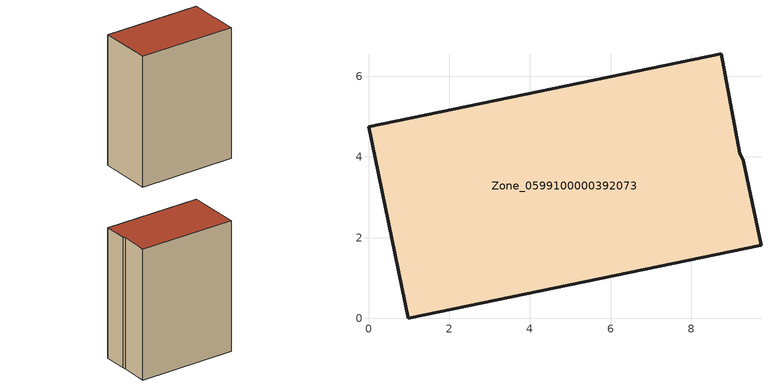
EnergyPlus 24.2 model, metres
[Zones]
Zone_0599100000392073
 floor ground (C_G): 9.21,4.09 9.29,3.91 9.73,1.81 0.98,0 0,4.75 8.74,6.56 z0
 wall outside (C_F): 0.98,0 9.73,1.81 9.29,3.91 9.21,4.09 8.74,6.56 0,4.75 0.98,0 z0:11.96
 roof outside (C_R): 9.21,4.09 8.74,6.56 0,4.75 0.98,0 9.73,1.81 9.29,3.91 z11.96
[BUILDING]
Pand.0599100000392073: North Axis=0; Terrain=City; Loads Convergence Tolerance Value=0.04; Temperature Convergence Tolerance Value=0.4; Solar Distribution=FullExterior; Maximum Number of Warmup Days=25; Minimum Number of Warmup Days=1
[Site:Location]
Rotterdam.The.Hague.AP_ZH_NLD Design_Conditions: Latitude=51.96; Longitude=4.45; Time Zone=1; Elevation=-4.5
[SITE:GROUNDTEMPERATURE:BUILDINGSURFACE]
18, 18, 18, 18, 18, 18, 18, 18, 18, 18, 18, 18
[MATERIAL] Thermal Absorptance=0.9; Solar Absorptance=0.7; Visible Absorptance=0.7
Name | Roughness | Thickness | Conductivity | Density | Specific Heat
G.TI.1992-2005 | MediumSmooth | 0.15 | 0.06 | 540 | 1210
F.TI.1992-2005 | Rough | 0.3 | 0.12 | 1920 | 840
R.TI.1992-2005 | MediumRough | 0.2 | 0.08 | 1500 | 1000
[CONSTRUCTION]
C_G: G.TI.1992-2005
C_F: F.TI.1992-2005
C_R: R.TI.1992-2005
[ZONE]
Zone_0599100000392073: Type=1; Multiplier=1; Ceiling Height=Autocalculate; Volume=Autocalculate; Floor Area=autocalculate; Part of Total Floor Area=Yes
[ZONEINFILTRATION:DESIGNFLOWRATE]
Infil_Zone_0599100000392073: Zone or ZoneList or Space or SpaceList=Zone_0599100000392073; Schedule=AlwaysOn; Design Flow Rate Calculation Method=Flow/Area; Flow Rate per Floor Area=0.0015; Constant Term Coefficient=1; Temperature Term Coefficient=0; Velocity Term Coefficient=0; Velocity Squared Term Coefficient=0
[HVACTEMPLATE:ZONE:IDEALLOADSAIRSYSTEM]
Zone_0599100000392073: Maximum Heating Supply Air Temperature=50; Minimum Cooling Supply Air Temperature=13; Maximum Heating Supply Air Humidity Ratio=0.0156; Minimum Cooling Supply Air Humidity Ratio=0.0077; Heating Limit=NoLimit; Cooling Limit=NoLimit; Dehumidification Control Type=ConstantSensibleHeatRatio; Cooling Sensible Heat Ratio=0.7; Dehumidification Setpoint=60; Humidification Control Type=None; Humidification Setpoint=30; Outdoor Air Method=None; Outdoor Air Flow Rate per Person=0.00944; Outdoor Air Flow Rate per Zone Floor Area=0; Outdoor Air Flow Rate per Zone=0; Demand Controlled Ventilation Type=None; Outdoor Air Economizer Type=NoEconomizer; Heat Recovery Type=None; Sensible Heat Recovery Effectiveness=0.7; Latent Heat Recovery Effectiveness=0.65
[ZONECONTROL:THERMOSTAT]
ThermostatControl_Zone_0599100000392073: Zone or ZoneList=Zone_0599100000392073; Control Type Schedule=DualSetpointControlType; Control 1=Thermostat_Zone_0599100000392073; Temperature Difference Between Cutout And Setpoint=0
[THERMOSTATSETPOINT:DUALSETPOINT]
Thermostat_Zone_0599100000392073: Heating Setpoint Temperature Schedule=HeatingSetpoint_Zone_0599100000392073; Cooling Setpoint Temperature Schedule=CoolingSetpoint_Zone_0599100000392073
[SCHEDULE:COMPACT]
HeatingSetpoint_Zone_0599100000392073: Through: 12/31, For: AllDays, Until: 24:00, 21
CoolingSetpoint_Zone_0599100000392073: Through: 12/31, For: AllDays, Until: 24:00, 24
DualSetpointControlType: Through: 12/31, For: AllDays, Until: 24:00, 4
AlwaysOn: Through: 12/31, For: AllDays, Until: 24:00, 1
